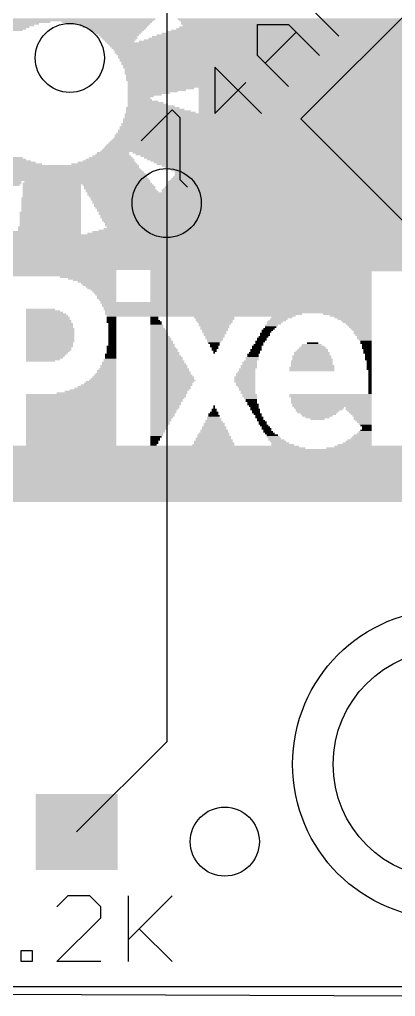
# Model space of a CAD drawing. Extents: x -40.8 to 40.8, y -42.1 to 43.9.
# Drawn here: x 10.52 to 15.45, y -40.77 to -27.94 of the extents above; entities that cross this region are included whole.
import ezdxf

# ---------------------------------------------------------------- set-up
doc = ezdxf.new("R2010")
doc.units = 0
for name, color, linetype in [('1', 22, 'CONTINUOUS'), ('16', 5, 'CONTINUOUS'), ('18', 82, 'CONTINUOUS'), ('20', 4, 'CONTINUOUS'), ('200', 2, 'CONTINUOUS'), ('21', 2, 'CONTINUOUS'), ('27', 253, 'CONTINUOUS')]:
    doc.layers.add(name, color=color, linetype=linetype)

# ---------------------------------------------------------------- blocks, each defined once
blk = doc.blocks.new('RECT')
blk.add_solid([(-0.5, -0.5), (0.5, -0.5), (-0.5, 0.5), (0.5, 0.5)])
blk = doc.blocks.new('ROUNDV')
blk.add_circle((0, 0), 0.5)

msp = doc.modelspace()

# ---------------------------------------------------------------- linework, layer by layer
at = {"layer": '1'}
for p, q in [((12.446, -30.353), (12.446, -37.426)), ((12.446, -37.426), (11.264, -38.608)), ((-12.954, -40.64), (17.526, -40.767))]:
    msp.add_line(p, q, dxfattribs=at)
at = {"layer": '16'}
for p, q in [((12.446, -25.781), (12.446, -30.353)), ((-12.954, -40.64), (17.399, -40.767))]:
    msp.add_line(p, q, dxfattribs=at)
at = {"layer": '20'}
msp.add_line((16.3469, -40.64), (4.064, -40.64), dxfattribs=at)
msp.add_circle((16.129, -37.719), 1.5, dxfattribs=at)
at = {"layer": '21'}
for p, q in [((21.6281, -21.8235), (14.2035, -29.2481)), ((14.2035, -29.2481), (18.1633, -33.2079))]:
    msp.add_line(p, q, dxfattribs=at)
msp.add_circle((16.129, -37.719), 2.032, dxfattribs=at)
at = {"layer": '27'}
for p, q in [((14.7053, -28.1622), (14.0941, -27.551)), ((13.6363, -28.4162), (13.6363, -28.0088)), ((13.6363, -28.0088), (14.0437, -28.0088)), ((14.0437, -28.0088), (14.4512, -28.4162)), ((13.7382, -28.5181), (14.1456, -28.1106)), ((14.0437, -28.8237), (13.6363, -28.4162)), ((13.6878, -29.1796), (13.0766, -28.5684)), ((13.0766, -28.5684), (13.0766, -29.1796)), ((13.0766, -29.1796), (13.4841, -28.7721)), ((12.1095, -29.5355), (12.517, -29.1281)), ((12.517, -29.1281), (12.6189, -29.2299)), ((12.6189, -29.2299), (12.6189, -30.0448)), ((12.6189, -30.0448), (12.7207, -30.1467)), ((11.1485, -39.4455), (11.0045, -39.5895)), ((11.4366, -39.4455), (11.1485, -39.4455)), ((11.5807, -39.5895), (11.4366, -39.4455)), ((11.94, -39.4455), (11.94, -40.3098)), ((11.94, -40.0217), (12.5162, -39.4455)), ((11.5807, -39.7336), (11.5807, -39.5895)), ((11.0045, -40.3098), (11.5807, -39.7336)), ((12.0841, -39.8776), (12.5162, -40.3098)), ((10.5367, -40.3098), (10.5367, -40.1657)), ((10.5367, -40.1657), (10.6808, -40.1657)), ((10.6808, -40.1657), (10.6808, -40.3098)), ((10.6808, -40.3098), (10.5367, -40.3098)), ((11.5807, -40.3098), (11.0045, -40.3098))]:
    msp.add_line(p, q, dxfattribs=at)

# ---------------------------------------------------------------- block references
at = {"layer": '1', "xscale": 1.075}
msp.add_blockref('RECT', (11.264, -38.608), dxfattribs=at)
at = {"layer": '18', "xscale": 0.9064, "yscale": 0.9064}
for p in [(11.176, -28.448), (11.176, -28.448), (12.446, -30.353), (12.446, -30.353), (13.208, -38.735), (13.208, -38.735)]:
    msp.add_blockref('ROUNDV', p, dxfattribs=at)
at = {"layer": '200', "yscale": 0.0212}
for p, xscale in [((11.1207, -27.9592), 2.3075), ((11.1418, -27.938), 2.3075), ((16.3285, -27.938), 7.473), ((16.3391, -27.9592), 7.4519), ((10.2209, -28.0862), 0.6774), ((10.2739, -28.0438), 0.7409), ((10.2527, -28.065), 0.6986), ((10.3162, -28.0227), 0.7833), ((10.3585, -28.0015), 0.8256), ((10.4432, -27.9803), 0.9526), ((11.6605, -27.9803), 1.1855), ((11.724, -28.0015), 1.0162), ((11.7558, -28.0227), 0.9103), ((11.7663, -28.0438), 0.8468), ((11.7875, -28.065), 0.7622), ((11.7981, -28.0862), 0.6986), ((16.3073, -28.0862), 7.6), ((16.3285, -28.065), 7.5153), ((16.3496, -28.0438), 7.473), ((16.3497, -27.9803), 7.4307), ((16.3497, -28.0015), 7.4307), ((16.3603, -28.0227), 7.4095), ((11.7981, -28.1074), 0.6562), ((11.8087, -28.1285), 0.5928), ((11.8193, -28.1497), 0.5293), ((11.8193, -28.1709), 0.4869), ((11.8299, -28.192), 0.4657), ((11.8298, -28.2132), 0.4234), ((16.1803, -28.2132), 8.0658), ((16.2015, -28.192), 7.9811), ((16.212, -28.1709), 7.9176), ((16.2333, -28.1497), 7.8329), ((16.2544, -28.1285), 7.7482), ((16.2755, -28.1074), 7.6635), ((11.8299, -28.2344), 0.3811), ((15.958, -28.2555), 8.595), ((15.9792, -28.2767), 8.595), ((16.0003, -28.2979), 8.595), ((16.0215, -28.3191), 8.595), ((16.0427, -28.3402), 8.595), ((16.1591, -28.2344), 8.1504), ((16.0639, -28.3614), 8.5951), ((16.0744, -28.3826), 8.6162), ((16.0956, -28.4037), 8.6162), ((16.1168, -28.4249), 8.6162), ((16.1273, -28.4461), 8.6373), ((16.1485, -28.4672), 8.6374), ((16.1591, -28.4884), 8.6586), ((16.1803, -28.5096), 8.6585), ((16.1909, -28.5308), 8.6797), ((16.2121, -28.5519), 8.6797), ((16.2227, -28.5731), 8.7009), ((16.2438, -28.5943), 8.7008), ((16.2544, -28.6154), 8.722), ((16.265, -28.6366), 8.7432), ((16.2755, -28.6578), 8.7643), ((16.3178, -28.7213), 8.8067), ((16.2967, -28.6789), 8.7644), ((16.3073, -28.7001), 8.7856), ((16.3285, -28.7425), 8.8279), ((16.3497, -28.7636), 8.8279), ((16.3603, -28.7848), 8.8491), ((16.3708, -28.806), 8.8702), ((16.3814, -28.8271), 8.8914), ((12.3697, -28.8483), 0.868), ((16.8577, -28.8483), 7.9811), ((12.2639, -28.8906), 0.6563), ((12.2109, -28.9118), 0.5504), ((12.158, -28.933), 0.4446), ((12.0839, -28.9753), 0.2964), ((12.3168, -28.8695), 0.7621), ((12.1051, -28.9542), 0.3387), ((16.8683, -28.8695), 8.0022), ((16.8789, -28.8906), 8.0234), ((16.8895, -28.9118), 8.0446), ((16.9001, -28.933), 8.0657), ((16.9107, -28.9542), 8.0869), ((16.9213, -28.9753), 8.1081), ((12.2638, -29.1023), 0.6986), ((12.1685, -29.0388), 0.4657), ((12.1368, -29.0177), 0.4022), ((12.2003, -29.06), 0.5292), ((12.2427, -29.0812), 0.6139), ((12.0945, -28.9965), 0.3175), ((16.9319, -28.9965), 8.1293), ((16.9424, -29.0177), 8.1504), ((16.953, -29.0388), 8.1716), ((16.9636, -29.06), 8.1928), ((16.9742, -29.0812), 8.2139), ((16.9848, -29.1023), 8.2351), ((16.5402, -29.187), 9.2936), ((16.5508, -29.2082), 9.3148), ((16.5614, -29.2294), 9.3359), ((12.3379, -29.1447), 0.8468), ((12.2956, -29.1235), 0.7621), ((12.3697, -29.1659), 0.9103), ((17.0059, -29.1447), 8.2774), ((17.0165, -29.1659), 8.2986), ((16.9954, -29.1235), 8.2563), ((16.5931, -29.3564), 9.5265), ((16.5825, -29.3141), 9.463), ((16.5931, -29.3352), 9.4842), ((16.5614, -29.2505), 9.3783), ((16.572, -29.2717), 9.3995), ((16.5825, -29.2929), 9.4206), ((16.6143, -29.4622), 9.6959), ((16.6249, -29.4834), 9.7171), ((16.6143, -29.4411), 9.6535), ((16.6037, -29.3987), 9.59), ((16.6143, -29.4199), 9.6112), ((16.6037, -29.3776), 9.5477), ((16.6249, -29.6104), 9.9711), ((16.6249, -29.5893), 9.9287), ((16.6249, -29.5681), 9.8863), ((16.6249, -29.5469), 9.8441), ((16.6249, -29.5257), 9.8017), ((16.6249, -29.5046), 9.7593), ((10.1997, -29.7586), 0.7197), ((11.7134, -29.7586), 0.5716), ((11.724, -29.7374), 0.508), ((11.7346, -29.7163), 0.4446), ((11.7452, -29.6951), 0.4234), ((16.6249, -29.6739), 10.0981), ((16.6249, -29.6528), 10.0557), ((16.6249, -29.6316), 10.0135), ((16.8471, -29.6951), 9.6959), ((16.8788, -29.7163), 9.6747), ((16.9213, -29.7374), 9.6323), ((16.953, -29.7586), 9.6112), ((10.8984, -29.8856), 2.3711), ((10.909, -29.8645), 2.3499), ((10.2844, -29.8433), 1.0585), ((10.2527, -29.8221), 0.9526), ((10.2315, -29.801), 0.868), ((10.2104, -29.7798), 0.7833), ((11.6287, -29.8433), 0.868), ((11.6605, -29.8221), 0.7621), ((11.6817, -29.801), 0.6775), ((11.7028, -29.7798), 0.6351), ((16.9847, -29.7798), 9.59), ((17.0165, -29.801), 9.5688), ((17.0482, -29.8221), 9.5477), ((17.08, -29.8433), 9.5265), ((17.1224, -29.8645), 9.4841), ((17.1541, -29.8856), 9.463), ((10.8984, -30.0127), 2.5827), ((10.8984, -29.9915), 2.5404), ((10.909, -29.9703), 2.5193), ((10.909, -29.9491), 2.4769), ((10.8984, -29.9068), 2.4134), ((10.909, -29.928), 2.4345), ((17.1859, -29.9068), 9.4419), ((17.2176, -29.928), 9.4206), ((17.2706, -30.0127), 9.4841), ((17.2599, -29.9703), 9.4207), ((17.2493, -29.9491), 9.3995), ((17.2705, -29.9915), 9.4418), ((8.6544, -30.0973), 3.7683), ((8.6438, -30.1185), 3.7471), ((10.041, -30.0762), 0.995), ((10.8984, -30.055), 2.6674), ((10.8984, -30.0338), 2.6251), ((11.4064, -30.0973), 1.6936), ((10.9407, -30.1185), 0.7622), ((10.9407, -30.1397), 0.7622), ((11.4065, -30.0762), 1.6513), ((11.8087, -30.1185), 0.9315), ((11.8299, -30.1397), 0.9315), ((17.2811, -30.1397), 9.717), ((17.2812, -30.1185), 9.6747), ((17.2705, -30.0762), 9.6112), ((17.2811, -30.0973), 9.6324), ((17.2706, -30.055), 9.5689), ((17.2706, -30.0338), 9.5265), ((10.9407, -30.1608), 0.7622), ((10.9407, -30.182), 0.7622), ((10.9407, -30.2032), 0.7622), ((10.9407, -30.2244), 0.7622), ((10.9407, -30.2455), 0.7622), ((10.9407, -30.2667), 0.7622), ((11.8299, -30.1608), 0.9315), ((11.8616, -30.2032), 0.9526), ((11.8511, -30.182), 0.9315), ((14.5396, -30.2244), 6.2664), ((14.529, -30.2455), 6.2452), ((14.529, -30.2667), 6.2028), ((15.0689, -30.182), 5.3771), ((15.0477, -30.2032), 5.3348), ((17.2811, -30.1608), 9.7594), ((10.9302, -30.2879), 0.7833), ((10.9302, -30.309), 0.7833), ((10.9302, -30.3302), 0.7833), ((10.9302, -30.3514), 0.7833), ((10.9302, -30.3725), 0.7833), ((10.9302, -30.3937), 0.7833), ((14.5396, -30.2879), 6.1816), ((14.5291, -30.309), 6.1605), ((14.5396, -30.3302), 6.1393), ((14.5291, -30.3514), 6.1181), ((14.5396, -30.3725), 6.097), ((14.5396, -30.3937), 6.097), ((10.9196, -30.4784), 0.8045), ((10.9196, -30.4996), 0.8045), ((10.9196, -30.5207), 0.8045), ((10.9302, -30.4149), 0.7833), ((10.9302, -30.4361), 0.7833), ((10.9302, -30.4572), 0.7833), ((14.5502, -30.4149), 6.0758), ((14.5608, -30.4361), 6.0546), ((14.5608, -30.4572), 6.0546), ((14.5714, -30.4784), 6.0335), ((14.582, -30.4996), 6.0547), ((14.5926, -30.5207), 6.0335), ((10.9196, -30.5419), 0.8045), ((10.9196, -30.5631), 0.8045), ((10.9196, -30.5842), 0.8045), ((10.9196, -30.6054), 0.8045), ((10.9196, -30.6266), 0.8045), ((10.9196, -30.6478), 0.8045), ((14.5926, -30.5419), 6.0335), ((14.6137, -30.5631), 6.0334), ((14.6243, -30.5842), 6.0546), ((14.6349, -30.6054), 6.0335), ((14.6666, -30.6478), 6.0546), ((14.6561, -30.6266), 6.0335), ((7.8288, -30.7324), 6.9861), ((7.8288, -30.7536), 6.9861), ((11.0784, -30.7748), 13.4853), ((10.909, -30.6689), 0.8257), ((10.909, -30.6901), 0.8257), ((10.909, -30.7113), 0.8257), ((14.6031, -30.7536), 6.3934), ((14.6243, -30.7324), 6.3086), ((14.656, -30.7113), 6.2028), ((14.6772, -30.6901), 6.1182), ((14.6878, -30.6689), 6.0546), ((11.0889, -30.7959), 13.5064), ((11.0995, -30.8171), 13.5276), ((11.1101, -30.8383), 13.5488), ((11.1207, -30.8595), 13.5699), ((11.1313, -30.8806), 13.5911), ((11.1418, -30.9018), 13.6123), ((11.1524, -30.923), 13.6334), ((11.163, -30.9441), 13.6546), ((11.1736, -30.9653), 13.6758), ((11.1842, -30.9865), 13.697), ((11.2054, -31.0288), 13.7393), ((11.1948, -31.0077), 13.7181), ((11.216, -31.05), 13.7605), ((11.2265, -31.0712), 13.7816), ((11.2371, -31.0923), 13.8028), ((11.2477, -31.1135), 13.824), ((11.2583, -31.1347), 13.8451), ((11.2689, -31.1558), 13.8663), ((11.3006, -31.2193), 13.9298), ((8.0616, -31.2405), 7.4518), ((8.0616, -31.2617), 7.4518), ((8.0616, -31.2829), 7.4518), ((11.2795, -31.177), 13.8875), ((11.2901, -31.1982), 13.9087), ((13.6822, -31.2617), 2.9003), ((13.6822, -31.2829), 2.9003), ((15.2594, -31.2405), 6.0546), ((8.0616, -31.304), 7.4518), ((11.417, -31.3252), 0.7409), ((11.47, -31.3464), 0.6351), ((11.5017, -31.3675), 0.5716), ((11.5335, -31.3887), 0.5081), ((11.5547, -31.4099), 0.4657), ((13.6822, -31.304), 2.9003), ((13.6822, -31.3252), 2.9003), ((13.6822, -31.3464), 2.9003), ((13.6822, -31.3675), 2.9003), ((13.6822, -31.3887), 2.9003), ((13.6822, -31.4099), 2.9003), ((11.5652, -31.431), 0.4446), ((11.5864, -31.4522), 0.4022), ((11.597, -31.4734), 0.3811), ((11.6181, -31.4946), 0.3387), ((11.6288, -31.5157), 0.3175), ((11.6393, -31.5369), 0.2964), ((13.6822, -31.431), 2.9003), ((13.6822, -31.4522), 2.9003), ((13.6822, -31.4734), 2.9003), ((13.6822, -31.4946), 2.9003), ((13.6822, -31.5157), 2.9003), ((13.6822, -31.5369), 2.9003), ((11.6499, -31.5581), 0.2752), ((11.6605, -31.5792), 0.254), ((11.6605, -31.6004), 0.254), ((11.6711, -31.6216), 0.2329), ((11.6817, -31.6427), 0.2117), ((13.3541, -31.6639), 3.5566), ((13.6822, -31.5581), 2.9003), ((13.6822, -31.5792), 2.9003), ((13.6822, -31.6004), 2.9003), ((13.6822, -31.6216), 2.9003), ((13.6822, -31.6427), 2.9003), ((10.7925, -31.7486), 0.381), ((10.8243, -31.7698), 0.4446), ((10.8455, -31.7909), 0.4869), ((13.3647, -31.6851), 3.5354), ((13.3647, -31.7063), 3.5354), ((13.3753, -31.7274), 3.5143), ((13.3753, -31.7486), 3.5143), ((13.3859, -31.7698), 3.4931), ((13.3859, -31.7909), 3.4931), ((10.8666, -31.8121), 0.5292), ((10.8772, -31.8333), 0.5504), ((10.8878, -31.8544), 0.5716), ((10.8878, -31.8756), 0.5716), ((10.8984, -31.8968), 0.5927), ((10.8984, -31.918), 0.5927), ((10.909, -31.9391), 0.6139), ((12.9307, -31.8121), 2.5828), ((12.899, -31.8333), 2.4769), ((11.724, -31.8544), 0.127), ((11.724, -31.8756), 0.127), ((11.724, -31.8968), 0.127), ((11.724, -31.918), 0.127), ((11.7346, -31.9391), 0.1058), ((12.285, -31.8544), 0.1058), ((12.285, -31.8756), 0.1058), ((12.2956, -31.8968), 0.127), ((12.3062, -31.918), 0.1482), ((12.3062, -31.9391), 0.1482), ((13.0683, -31.8544), 0.5292), ((13.0789, -31.8756), 0.5081), ((13.0683, -31.8968), 0.4869), ((13.0789, -31.918), 0.4657), ((13.0789, -31.9391), 0.4234), ((13.8622, -31.918), 0.2117), ((13.8516, -31.9391), 0.1905), ((13.894, -31.8968), 0.2329), ((13.9151, -31.8756), 0.2328), ((13.9574, -31.8544), 0.2752), ((14.8148, -31.8121), 0.6351), ((14.8572, -31.8333), 0.5505), ((14.889, -31.8544), 0.4869), ((14.9101, -31.8756), 0.4446), ((14.9313, -31.8968), 0.4023), ((14.9419, -31.918), 0.3811), ((14.963, -31.9391), 0.3388), ((10.909, -31.9603), 0.6139), ((10.909, -31.9815), 0.6139), ((10.9196, -32.0026), 0.6351), ((10.9196, -32.0238), 0.6351), ((10.9196, -32.045), 0.6351), ((10.9196, -32.0661), 0.6351), ((11.7346, -31.9603), 0.1058), ((11.7346, -31.9815), 0.1058), ((11.7346, -32.0026), 0.1058), ((11.7346, -32.0238), 0.1058), ((11.7346, -32.045), 0.1058), ((11.7346, -32.0661), 0.1058), ((12.338, -32.0238), 0.2117), ((12.338, -32.045), 0.2117), ((12.3485, -32.0661), 0.2328), ((12.3168, -31.9603), 0.1693), ((12.3168, -31.9815), 0.1693), ((12.3274, -32.0026), 0.1905), ((13.0683, -31.9603), 0.4022), ((13.0789, -31.9815), 0.3811), ((13.0683, -32.0026), 0.3599), ((13.0683, -32.045), 0.3176), ((13.0789, -32.0238), 0.3387), ((13.0789, -32.0661), 0.2964), ((13.7352, -32.0661), 0.1271), ((13.7669, -32.0238), 0.1482), ((13.7563, -32.045), 0.127), ((13.7881, -32.0026), 0.1482), ((13.8198, -31.9603), 0.1694), ((13.8092, -31.9815), 0.1482), ((14.9736, -31.9603), 0.3176), ((14.9842, -31.9815), 0.2964), ((14.9948, -32.0026), 0.2752), ((15.0053, -32.0238), 0.2541), ((15.016, -32.045), 0.2329), ((15.016, -32.0661), 0.2329), ((10.9196, -32.0873), 0.6351), ((10.9196, -32.1085), 0.6351), ((10.9196, -32.1297), 0.6351), ((10.9196, -32.1508), 0.6351), ((10.9196, -32.172), 0.6351), ((10.909, -32.1932), 0.6139), ((11.7346, -32.0873), 0.1058), ((11.7346, -32.1085), 0.1058), ((11.7346, -32.1297), 0.1058), ((11.7346, -32.1508), 0.1058), ((11.7346, -32.172), 0.1058), ((11.7346, -32.1932), 0.1058), ((12.3485, -32.0873), 0.2328), ((12.3591, -32.1085), 0.254), ((12.3697, -32.1297), 0.2752), ((12.3697, -32.1508), 0.2752), ((12.3803, -32.172), 0.2964), ((12.3803, -32.1932), 0.2964), ((13.0683, -32.0873), 0.2752), ((13.0789, -32.1085), 0.254), ((13.0683, -32.1297), 0.2328), ((13.0683, -32.172), 0.1906), ((13.0789, -32.1508), 0.2117), ((13.0683, -32.1932), 0.1482), ((13.6716, -32.172), 0.127), ((13.6611, -32.1932), 0.1059), ((13.6928, -32.1297), 0.127), ((13.6928, -32.1508), 0.127), ((13.714, -32.1085), 0.127), ((13.7352, -32.0873), 0.1271), ((14.3597, -32.1932), 0.1482), ((15.0266, -32.0873), 0.2117), ((15.0371, -32.1085), 0.1906), ((15.0371, -32.1297), 0.1906), ((15.0477, -32.1508), 0.1694), ((15.0583, -32.172), 0.1482), ((15.0583, -32.1932), 0.1482), ((10.8878, -32.299), 0.5716), ((10.8772, -32.3202), 0.5504), ((10.909, -32.2143), 0.6139), ((10.909, -32.2355), 0.6139), ((10.8984, -32.2567), 0.5927), ((10.8984, -32.2778), 0.5927), ((11.724, -32.2355), 0.127), ((11.724, -32.2567), 0.127), ((11.724, -32.2778), 0.127), ((11.724, -32.299), 0.127), ((11.724, -32.3202), 0.127), ((11.7346, -32.2143), 0.1058), ((12.4226, -32.3202), 0.381), ((12.3909, -32.2143), 0.3175), ((12.3909, -32.2355), 0.3175), ((12.4015, -32.2567), 0.3387), ((12.4121, -32.2778), 0.3599), ((12.4121, -32.299), 0.3599), ((13.0789, -32.2143), 0.127), ((13.0683, -32.2355), 0.1058), ((13.0789, -32.2567), 0.0847), ((13.0683, -32.2778), 0.0635), ((13.0683, -32.3202), 0.0212), ((13.0789, -32.299), 0.0423), ((13.5975, -32.3202), 0.1482), ((13.6187, -32.2778), 0.1482), ((13.6081, -32.299), 0.127), ((13.6293, -32.2355), 0.127), ((13.6293, -32.2567), 0.127), ((13.6505, -32.2143), 0.127), ((14.3491, -32.3202), 0.4657), ((14.3491, -32.299), 0.4234), ((14.3597, -32.2778), 0.4023), ((14.3597, -32.2567), 0.3599), ((14.3597, -32.2355), 0.3175), ((14.3491, -32.2143), 0.254), ((15.0689, -32.2143), 0.1271), ((15.0689, -32.2355), 0.1271), ((15.0689, -32.2567), 0.1271), ((15.0795, -32.2778), 0.1059), ((15.0795, -32.299), 0.1059), ((15.0795, -32.3202), 0.1059), ((10.8666, -32.3414), 0.5292), ((10.856, -32.3625), 0.5081), ((10.8243, -32.4049), 0.4446), ((10.7925, -32.426), 0.381), ((10.8455, -32.3837), 0.4869), ((11.6923, -32.4472), 0.1905), ((11.7028, -32.4049), 0.1694), ((11.7028, -32.426), 0.1694), ((11.7134, -32.3414), 0.1482), ((11.7134, -32.3625), 0.1482), ((11.7134, -32.3837), 0.1482), ((12.4543, -32.426), 0.4445), ((12.4543, -32.4472), 0.4445), ((12.4226, -32.3414), 0.381), ((12.4332, -32.3625), 0.4022), ((12.4438, -32.3837), 0.4234), ((12.4438, -32.4049), 0.4234), ((13.5341, -32.4472), 0.1905), ((13.5446, -32.426), 0.1694), ((13.5658, -32.3837), 0.1694), ((13.5658, -32.4049), 0.1694), ((13.5764, -32.3414), 0.1482), ((13.5764, -32.3625), 0.1482), ((14.3491, -32.426), 0.5504), ((14.3491, -32.4472), 0.5504), ((14.3491, -32.3625), 0.5081), ((14.3491, -32.3837), 0.5081), ((14.3597, -32.4049), 0.5293), ((14.3491, -32.3414), 0.4657), ((15.0901, -32.3414), 0.0847), ((15.0901, -32.3625), 0.0847), ((15.0901, -32.3837), 0.0847), ((15.0901, -32.4049), 0.0847), ((15.1006, -32.426), 0.0635), ((15.1006, -32.4472), 0.0635), ((11.6605, -32.5531), 0.254), ((11.6605, -32.5742), 0.254), ((11.6711, -32.5319), 0.2329), ((11.6817, -32.4895), 0.2117), ((11.6817, -32.5107), 0.2117), ((11.6923, -32.4684), 0.1905), ((12.4649, -32.4684), 0.4657), ((12.4967, -32.5742), 0.5292), ((12.4756, -32.4895), 0.4869), ((12.4756, -32.5107), 0.4869), ((12.4862, -32.5319), 0.5081), ((12.4862, -32.5531), 0.5081), ((13.4917, -32.5742), 0.2328), ((13.5023, -32.5319), 0.2117), ((13.5023, -32.5531), 0.2117), ((13.5235, -32.4895), 0.2117), ((13.5235, -32.5107), 0.2117), ((13.5341, -32.4684), 0.1905), ((14.3491, -32.5107), 0.5928), ((14.3491, -32.5319), 0.5928), ((14.3491, -32.5531), 0.5928), ((14.3491, -32.4684), 0.5504), ((14.3597, -32.4895), 0.5716), ((15.1006, -32.4684), 0.0635), ((15.1006, -32.4895), 0.0635), ((15.1006, -32.5107), 0.0635), ((15.1006, -32.5319), 0.0635), ((15.1112, -32.5531), 0.0424), ((15.1112, -32.5742), 0.0424), ((11.5864, -32.7012), 0.4022), ((11.6075, -32.6801), 0.3599), ((11.6181, -32.6589), 0.3387), ((11.6288, -32.6377), 0.3175), ((11.6393, -32.6166), 0.2964), ((11.6499, -32.5954), 0.2752), ((12.4967, -32.5954), 0.5292), ((12.5073, -32.6166), 0.5504), ((12.5179, -32.6377), 0.5716), ((12.5179, -32.6589), 0.5716), ((12.5285, -32.6801), 0.5927), ((12.5179, -32.7012), 0.5716), ((13.4705, -32.6377), 0.2752), ((13.4705, -32.6589), 0.2752), ((13.4705, -32.6801), 0.2752), ((13.4705, -32.7012), 0.2752), ((13.4811, -32.5954), 0.254), ((13.4811, -32.6166), 0.254), ((15.1112, -32.5954), 0.0424), ((15.1112, -32.6166), 0.0424), ((15.1112, -32.6377), 0.0424), ((15.1112, -32.6589), 0.0424), ((15.1112, -32.6801), 0.0424), ((15.1112, -32.7012), 0.0424), ((11.4488, -32.8283), 0.6774), ((11.4806, -32.8071), 0.6139), ((11.5123, -32.7859), 0.5504), ((11.5335, -32.7648), 0.5081), ((11.5547, -32.7436), 0.4657), ((11.5758, -32.7224), 0.4234), ((12.5073, -32.7224), 0.5504), ((12.5073, -32.7436), 0.5504), ((12.4967, -32.7648), 0.5292), ((12.4967, -32.7859), 0.5292), ((12.4862, -32.8071), 0.5081), ((12.4756, -32.8283), 0.4869), ((13.4811, -32.7224), 0.254), ((13.4811, -32.7436), 0.254), ((13.4917, -32.7648), 0.2328), ((13.5023, -32.7859), 0.2117), ((13.5023, -32.8071), 0.2117), ((13.5129, -32.8283), 0.1905), ((15.1112, -32.7224), 0.0424), ((15.1112, -32.7436), 0.0424), ((15.1112, -32.7648), 0.0424), ((15.1112, -32.7859), 0.0424), ((15.1112, -32.8071), 0.0424), ((15.1112, -32.8283), 0.0424), ((11.1948, -32.8706), 1.1855), ((11.1948, -32.8918), 1.1855), ((11.1948, -32.9129), 1.1855), ((11.1948, -32.9341), 1.1855), ((11.1948, -32.9553), 1.1855), ((11.3959, -32.8494), 0.7833), ((12.4543, -32.9129), 0.4445), ((12.4649, -32.8706), 0.4657), ((12.4649, -32.8918), 0.4657), ((12.4438, -32.9341), 0.4234), ((12.4438, -32.9553), 0.4234), ((12.4756, -32.8494), 0.4869), ((13.5129, -32.8494), 0.1905), ((13.5341, -32.8706), 0.1905), ((13.5341, -32.8918), 0.1905), ((13.5446, -32.9129), 0.1694), ((13.5552, -32.9341), 0.1482), ((13.5552, -32.9553), 0.1482), ((14.5926, -32.8706), 1.0797), ((14.5926, -32.8918), 1.0797), ((14.6032, -32.9129), 1.0585), ((14.6032, -32.9341), 1.0585), ((14.6032, -32.9553), 1.0585), ((15.1112, -32.8494), 0.0424), ((11.1948, -32.9765), 1.1855), ((11.1948, -32.9976), 1.1855), ((11.1948, -33.0188), 1.1855), ((11.1948, -33.04), 1.1855), ((11.1948, -33.0611), 1.1855), ((11.1948, -33.0823), 1.1855), ((12.4332, -32.9765), 0.4022), ((12.4332, -32.9976), 0.4022), ((12.4226, -33.0188), 0.381), ((12.4226, -33.04), 0.381), ((12.4121, -33.0611), 0.3599), ((12.4015, -33.0823), 0.3387), ((13.0683, -33.0611), 0.0635), ((13.0683, -33.0823), 0.0635), ((13.0683, -33.0188), 0.0212), ((13.0683, -33.04), 0.0212), ((13.5658, -32.9765), 0.127), ((13.5764, -32.9976), 0.1482), ((13.5869, -33.0188), 0.1271), ((13.6081, -33.0611), 0.127), ((13.5976, -33.04), 0.1059), ((13.6187, -33.0823), 0.1058), ((14.6032, -32.9765), 1.0585), ((14.6137, -32.9976), 1.0374), ((14.6137, -33.0188), 1.0374), ((14.4444, -33.04), 0.6563), ((14.4444, -33.0611), 0.6139), ((14.4232, -33.0823), 0.5716), ((14.963, -33.04), 0.3388), ((14.963, -33.0611), 0.3388), ((14.9736, -33.0823), 0.3176), ((11.1948, -33.1035), 1.1855), ((11.1948, -33.1246), 1.1855), ((11.1948, -33.1458), 1.1855), ((11.1948, -33.167), 1.1855), ((11.1948, -33.1882), 1.1855), ((11.1948, -33.2093), 1.1855), ((12.3803, -33.167), 0.2964), ((12.3697, -33.1882), 0.2752), ((12.3697, -33.2093), 0.2752), ((12.4015, -33.1035), 0.3387), ((12.3909, -33.1246), 0.3175), ((12.3909, -33.1458), 0.3175), ((13.0578, -33.2093), 0.2117), ((13.0577, -33.167), 0.1694), ((13.0683, -33.1882), 0.1906), ((13.0577, -33.1246), 0.127), ((13.0683, -33.1458), 0.1482), ((13.0683, -33.1035), 0.1058), ((13.6187, -33.1035), 0.1058), ((13.6399, -33.1246), 0.1058), ((13.6505, -33.1458), 0.0847), ((13.6611, -33.167), 0.1059), ((13.6717, -33.1882), 0.0847), ((13.6822, -33.2093), 0.1058), ((14.4232, -33.1035), 0.5293), ((14.4337, -33.1246), 0.4657), ((14.4232, -33.1458), 0.4022), ((14.4232, -33.167), 0.3175), ((14.4232, -33.1882), 0.1905), ((14.9842, -33.1035), 0.2964), ((14.9948, -33.1246), 0.2752), ((15.0053, -33.1458), 0.2541), ((15.016, -33.167), 0.2329), ((15.016, -33.1882), 0.2329), ((15.0266, -33.2093), 0.2117), ((11.1948, -33.2305), 1.1855), ((11.1948, -33.2517), 1.1855), ((11.1948, -33.2728), 1.1855), ((11.1948, -33.294), 1.1855), ((11.1948, -33.3152), 1.1855), ((11.1948, -33.3363), 1.1855), ((12.3591, -33.2305), 0.254), ((12.3591, -33.2517), 0.254), ((12.3485, -33.2728), 0.2328), ((12.338, -33.294), 0.2117), ((12.338, -33.3152), 0.2117), ((12.3274, -33.3363), 0.1905), ((13.0683, -33.3363), 0.3599), ((13.0683, -33.294), 0.3176), ((13.0683, -33.3152), 0.3176), ((13.0683, -33.2517), 0.2752), ((13.0683, -33.2728), 0.2752), ((13.0683, -33.2305), 0.2328), ((13.7034, -33.2305), 0.1058), ((13.7034, -33.2517), 0.1058), ((13.7246, -33.2728), 0.1059), ((13.7458, -33.294), 0.1059), ((13.7563, -33.3152), 0.127), ((13.7669, -33.3363), 0.1058), ((15.0371, -33.2305), 0.1906), ((15.0477, -33.2517), 0.1694), ((15.0583, -33.2728), 0.1482), ((15.0583, -33.3363), 0.1482), ((15.0689, -33.294), 0.1271), ((15.0689, -33.3152), 0.1271), ((11.1948, -33.3575), 1.1855), ((11.1948, -33.3787), 1.1855), ((11.1948, -33.3999), 1.1855), ((11.1948, -33.421), 1.1855), ((11.1948, -33.4422), 1.1855), ((11.1948, -33.4634), 1.1855), ((12.3062, -33.421), 0.1482), ((12.2956, -33.4422), 0.127), ((12.2956, -33.4634), 0.127), ((12.3274, -33.3575), 0.1905), ((12.3168, -33.3787), 0.1693), ((12.3168, -33.3999), 0.1693), ((13.0577, -33.4422), 0.4658), ((13.0683, -33.4634), 0.4869), ((13.0577, -33.3999), 0.4234), ((13.0683, -33.421), 0.4446), ((13.0683, -33.3787), 0.4022), ((13.0683, -33.3575), 0.3599), ((13.7775, -33.3575), 0.127), ((13.7987, -33.3787), 0.1271), ((13.8304, -33.3999), 0.1482), ((13.841, -33.421), 0.1694), ((13.8622, -33.4422), 0.1693), ((13.8834, -33.4634), 0.2117), ((14.9736, -33.4634), 0.3176), ((14.9948, -33.4422), 0.2752), ((15.0053, -33.421), 0.2541), ((15.016, -33.3999), 0.2329), ((15.0371, -33.3787), 0.1906), ((15.0477, -33.3575), 0.1694), ((12.5073, -33.5904), 16.2586), ((11.8193, -33.5692), 4.8903), ((11.8299, -33.548), 4.6997), ((11.1948, -33.4845), 1.1855), ((11.1948, -33.5057), 1.1855), ((11.1948, -33.5269), 1.1855), ((12.2744, -33.5269), 0.0847), ((12.285, -33.4845), 0.1058), ((12.285, -33.5057), 0.1058), ((13.0577, -33.5269), 0.5504), ((13.0577, -33.4845), 0.508), ((13.0683, -33.5057), 0.5292), ((13.9046, -33.4845), 0.2117), ((13.9363, -33.5057), 0.2329), ((13.968, -33.5269), 0.2964), ((17.5775, -33.5692), 6.0758), ((17.6198, -33.548), 5.9487), ((14.9101, -33.5269), 0.4446), ((14.9419, -33.5057), 0.3811), ((14.963, -33.4845), 0.3388), ((12.5285, -33.6116), 16.2585), ((12.5496, -33.6327), 16.3009), ((12.5602, -33.6539), 16.322), ((12.9201, -33.6962), 16.9996), ((12.6026, -33.6751), 16.3645), ((12.9413, -33.7174), 16.9995), ((12.9519, -33.7386), 17.0207), ((12.9731, -33.7597), 17.0207), ((12.9836, -33.7809), 17.0418), ((13.0048, -33.8021), 17.0418), ((13.0154, -33.8233), 17.063), ((13.0365, -33.8444), 17.063), ((13.0577, -33.8656), 17.063), ((13.0683, -33.8868), 17.0842), ((13.0895, -33.9079), 17.0842), ((13.1106, -33.9291), 17.0842), ((13.1318, -33.9503), 17.0842), ((13.153, -33.9714), 17.0842), ((13.1741, -33.9926), 17.0842), ((13.1953, -34.0138), 17.0842), ((12.8249, -34.035), 16.3009), ((12.8249, -34.0561), 16.2585), ((12.8248, -34.0773), 16.2162), ((12.8354, -34.0985), 16.1527), ((12.8354, -34.1196), 16.1104), ((12.846, -34.1408), 16.0468), ((12.846, -34.162), 16.0046), ((12.8566, -34.1831), 15.941), ((12.8672, -34.2043), 15.8775), ((12.8884, -34.2255), 15.7929), ((12.9413, -34.2467), 15.7717), ((12.9942, -34.2678), 15.7082)]:
    msp.add_blockref('RECT', p, dxfattribs=dict(at, xscale=xscale))

doc.saveas('drawing.dxf')
